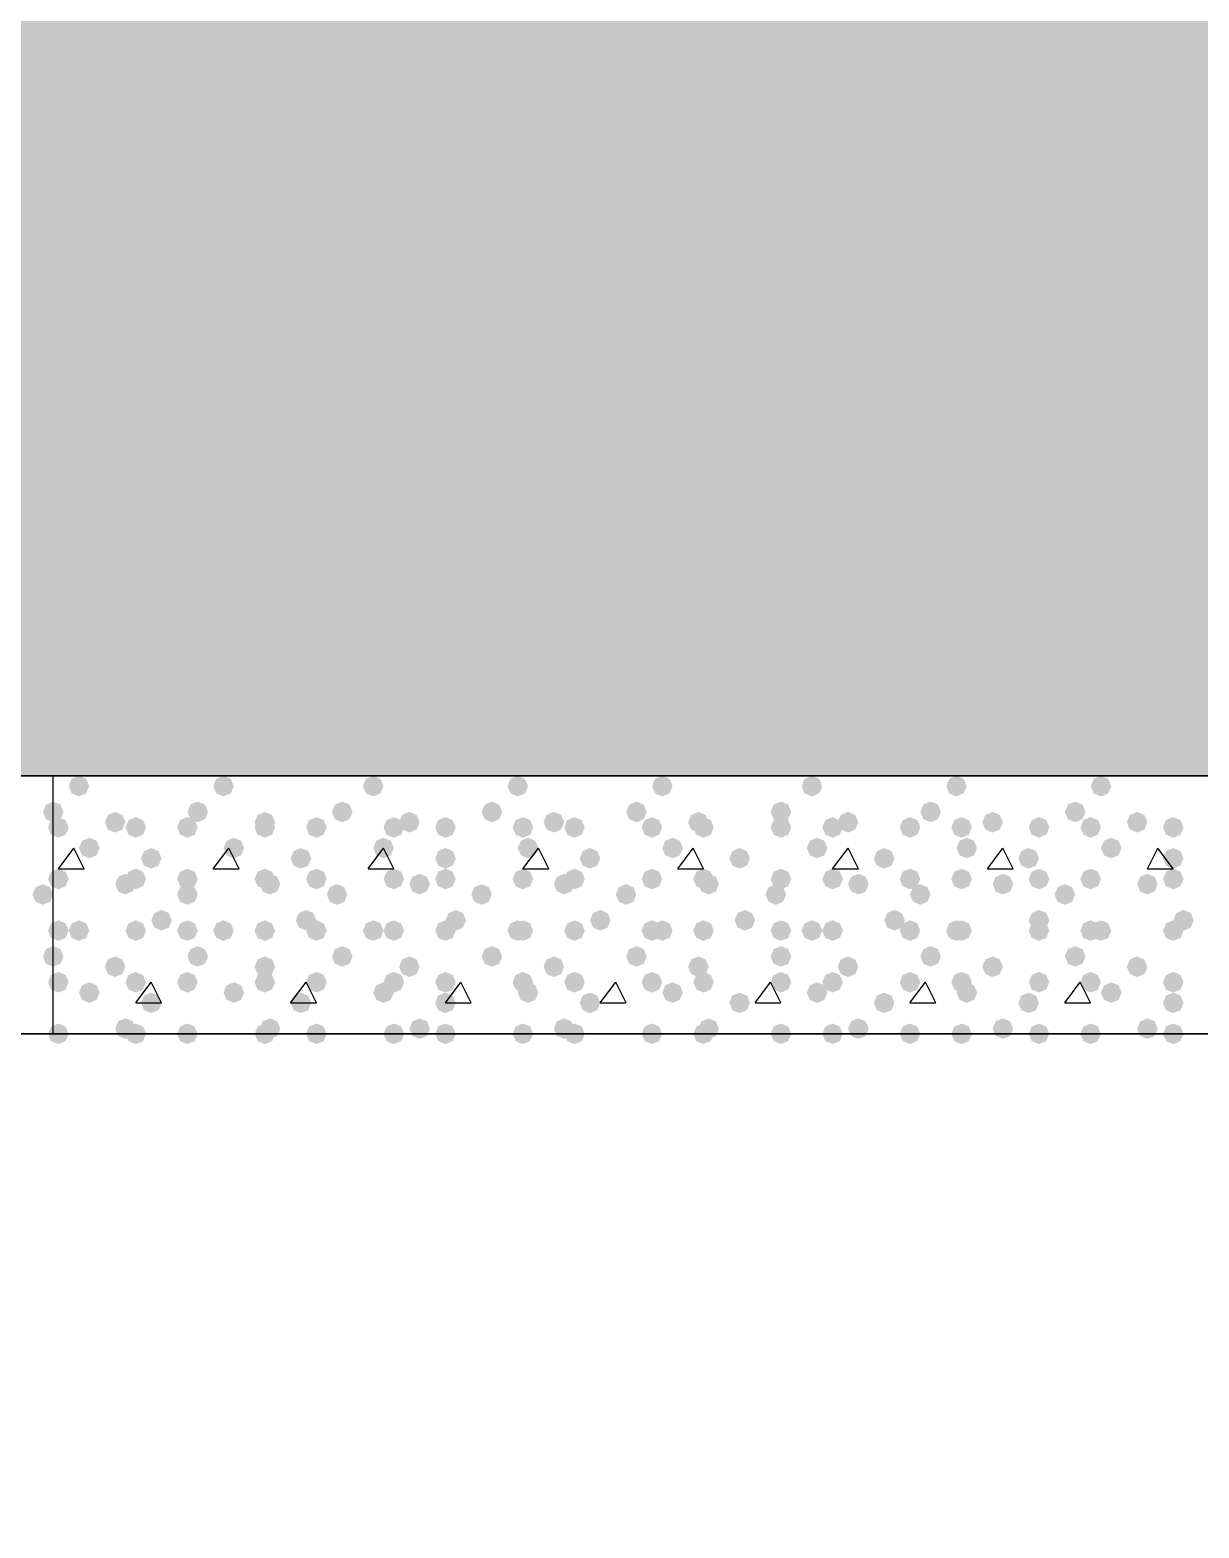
# Model space of a CAD drawing. Header units: millimetres. Extents: x 0 to 420, y 0 to 297.
# Drawn here: x 48.41 to 58, y 144.07 to 156.36 of the extents above; entities that cross this region are included whole.
import ezdxf

# ---------------------------------------------------------------- set-up
doc = ezdxf.new("R2010")
doc.units = ezdxf.units.MM
doc.layers.get('0').update_dxf_attribs({"linetype": 'CONTINUOUS'})

msp = doc.modelspace()

# ---------------------------------------------------------------- hatches: boundary and pattern name
at = {"true_color": 0x000008}
h = msp.add_hatch(color=0, dxfattribs=at)
h.paths.add_polyline_path([(379.518333, 162.263667), (33.401, 162.263667), (379.518333, 150.241)], flags=0)
h.paths.add_polyline_path([(33.401, 162.263667), (379.518333, 150.241), (33.401, 150.241)], flags=0)
for points in [[(48.895, 150.156333), (48.870129, 150.096537), (48.810333, 150.071667), (48.750538, 150.096537), (48.725667, 150.156333), (48.750537, 150.216129), (48.810333, 150.241), (48.870129, 150.216129)], [(50.080333, 150.156333), (50.055463, 150.096537), (49.995667, 150.071667), (49.935871, 150.096537), (49.911, 150.156333), (49.935871, 150.216129), (49.995667, 150.241), (50.055462, 150.216129)], [(51.308, 150.156333), (51.283129, 150.096537), (51.223333, 150.071667), (51.163537, 150.096537), (51.138667, 150.156333), (51.163537, 150.216129), (51.223333, 150.241), (51.283129, 150.216129)], [(52.493333, 150.156333), (52.468463, 150.096537), (52.408667, 150.071667), (52.348871, 150.096537), (52.324, 150.156333), (52.348871, 150.216129), (52.408667, 150.241), (52.468462, 150.216129)], [(53.678667, 150.156333), (53.653796, 150.096537), (53.594, 150.071667), (53.534204, 150.096537), (53.509333, 150.156333), (53.534204, 150.216129), (53.594, 150.241), (53.653796, 150.216129)], [(54.906333, 150.156333), (54.881462, 150.096537), (54.821667, 150.071667), (54.761871, 150.096537), (54.737, 150.156333), (54.761871, 150.216129), (54.821667, 150.241), (54.881462, 150.216129)], [(56.091667, 150.156333), (56.066796, 150.096537), (56.007, 150.071667), (55.947204, 150.096537), (55.922333, 150.156333), (55.947204, 150.216129), (56.007, 150.241), (56.066796, 150.216129)], [(57.277, 150.156333), (57.252129, 150.096537), (57.192333, 150.071667), (57.132538, 150.096537), (57.107667, 150.156333), (57.132537, 150.216129), (57.192333, 150.241), (57.252129, 150.216129)], [(48.683333, 149.944667), (48.658463, 149.884871), (48.598667, 149.86), (48.538871, 149.884871), (48.514, 149.944667), (48.538871, 150.004462), (48.598667, 150.029333), (48.658462, 150.004463)], [(49.868667, 149.944667), (49.843796, 149.884871), (49.784, 149.86), (49.724204, 149.884871), (49.699333, 149.944667), (49.724204, 150.004462), (49.784, 150.029333), (49.843796, 150.004463)], [(51.054, 149.944667), (51.029129, 149.884871), (50.969333, 149.86), (50.909538, 149.884871), (50.884667, 149.944667), (50.909537, 150.004462), (50.969333, 150.029333), (51.029129, 150.004463)], [(52.281667, 149.944667), (52.256796, 149.884871), (52.197, 149.86), (52.137204, 149.884871), (52.112333, 149.944667), (52.137204, 150.004462), (52.197, 150.029333), (52.256796, 150.004463)], [(53.467, 149.944667), (53.442129, 149.884871), (53.382333, 149.86), (53.322538, 149.884871), (53.297667, 149.944667), (53.322537, 150.004462), (53.382333, 150.029333), (53.442129, 150.004463)], [(54.652333, 149.944667), (54.627463, 149.884871), (54.567667, 149.86), (54.507871, 149.884871), (54.483, 149.944667), (54.507871, 150.004462), (54.567667, 150.029333), (54.627462, 150.004463)], [(55.88, 149.944667), (55.855129, 149.884871), (55.795333, 149.86), (55.735538, 149.884871), (55.710667, 149.944667), (55.735537, 150.004462), (55.795333, 150.029333), (55.855129, 150.004463)], [(57.065333, 149.944667), (57.040463, 149.884871), (56.980667, 149.86), (56.920871, 149.884871), (56.896, 149.944667), (56.920871, 150.004462), (56.980667, 150.029333), (57.040462, 150.004463)], [(49.191333, 149.86), (49.166462, 149.800204), (49.106667, 149.775333), (49.046871, 149.800204), (49.022, 149.86), (49.046871, 149.919796), (49.106667, 149.944667), (49.166462, 149.919796)], [(50.419, 149.86), (50.394129, 149.800204), (50.334333, 149.775333), (50.274538, 149.800204), (50.249667, 149.86), (50.274537, 149.919796), (50.334333, 149.944667), (50.394129, 149.919796)], [(51.604333, 149.86), (51.579462, 149.800204), (51.519667, 149.775333), (51.459871, 149.800204), (51.435, 149.86), (51.459871, 149.919796), (51.519667, 149.944667), (51.579462, 149.919796)], [(52.789667, 149.86), (52.764796, 149.800204), (52.705, 149.775333), (52.645204, 149.800204), (52.620333, 149.86), (52.645204, 149.919796), (52.705, 149.944667), (52.764796, 149.919796)], [(53.975, 149.86), (53.950129, 149.800204), (53.890333, 149.775333), (53.830538, 149.800204), (53.805667, 149.86), (53.830537, 149.919796), (53.890333, 149.944667), (53.950129, 149.919796)], [(55.202667, 149.86), (55.177796, 149.800204), (55.118, 149.775333), (55.058204, 149.800204), (55.033333, 149.86), (55.058204, 149.919796), (55.118, 149.944667), (55.177796, 149.919796)], [(56.388, 149.86), (56.363129, 149.800204), (56.303333, 149.775333), (56.243537, 149.800204), (56.218667, 149.86), (56.243537, 149.919796), (56.303333, 149.944667), (56.363129, 149.919796)], [(57.573333, 149.86), (57.548463, 149.800204), (57.488667, 149.775333), (57.428871, 149.800204), (57.404, 149.86), (57.428871, 149.919796), (57.488667, 149.944667), (57.548462, 149.919796)], [(48.725667, 149.817667), (48.700796, 149.757871), (48.641, 149.733), (48.581204, 149.757871), (48.556333, 149.817667), (48.581204, 149.877462), (48.641, 149.902333), (48.700796, 149.877463)], [(49.360667, 149.817667), (49.335796, 149.757871), (49.276, 149.733), (49.216204, 149.757871), (49.191333, 149.817667), (49.216204, 149.877462), (49.276, 149.902333), (49.335796, 149.877463)], [(49.784, 149.817667), (49.759129, 149.757871), (49.699333, 149.733), (49.639538, 149.757871), (49.614667, 149.817667), (49.639537, 149.877462), (49.699333, 149.902333), (49.759129, 149.877463)], [(50.419, 149.817667), (50.394129, 149.757871), (50.334333, 149.733), (50.274538, 149.757871), (50.249667, 149.817667), (50.274537, 149.877462), (50.334333, 149.902333), (50.394129, 149.877463)], [(50.842333, 149.817667), (50.817463, 149.757871), (50.757667, 149.733), (50.697871, 149.757871), (50.673, 149.817667), (50.697871, 149.877462), (50.757667, 149.902333), (50.817462, 149.877463)], [(51.477333, 149.817667), (51.452463, 149.757871), (51.392667, 149.733), (51.332871, 149.757871), (51.308, 149.817667), (51.332871, 149.877462), (51.392667, 149.902333), (51.452462, 149.877463)], [(51.900667, 149.817667), (51.875796, 149.757871), (51.816, 149.733), (51.756204, 149.757871), (51.731333, 149.817667), (51.756204, 149.877462), (51.816, 149.902333), (51.875796, 149.877463)], [(52.535667, 149.817667), (52.510796, 149.757871), (52.451, 149.733), (52.391204, 149.757871), (52.366333, 149.817667), (52.391204, 149.877462), (52.451, 149.902333), (52.510796, 149.877463)], [(52.959, 149.817667), (52.934129, 149.757871), (52.874333, 149.733), (52.814538, 149.757871), (52.789667, 149.817667), (52.814537, 149.877462), (52.874333, 149.902333), (52.934129, 149.877463)], [(53.594, 149.817667), (53.569129, 149.757871), (53.509333, 149.733), (53.449538, 149.757871), (53.424667, 149.817667), (53.449537, 149.877462), (53.509333, 149.902333), (53.569129, 149.877463)], [(54.017333, 149.817667), (53.992463, 149.757871), (53.932667, 149.733), (53.872871, 149.757871), (53.848, 149.817667), (53.872871, 149.877462), (53.932667, 149.902333), (53.992462, 149.877463)], [(54.652333, 149.817667), (54.627463, 149.757871), (54.567667, 149.733), (54.507871, 149.757871), (54.483, 149.817667), (54.507871, 149.877462), (54.567667, 149.902333), (54.627462, 149.877463)], [(55.075667, 149.817667), (55.050796, 149.757871), (54.991, 149.733), (54.931204, 149.757871), (54.906333, 149.817667), (54.931204, 149.877462), (54.991, 149.902333), (55.050796, 149.877463)], [(55.710667, 149.817667), (55.685796, 149.757871), (55.626, 149.733), (55.566204, 149.757871), (55.541333, 149.817667), (55.566204, 149.877462), (55.626, 149.902333), (55.685796, 149.877463)], [(56.134, 149.817667), (56.109129, 149.757871), (56.049333, 149.733), (55.989538, 149.757871), (55.964667, 149.817667), (55.989537, 149.877462), (56.049333, 149.902333), (56.109129, 149.877463)], [(56.769, 149.817667), (56.744129, 149.757871), (56.684333, 149.733), (56.624538, 149.757871), (56.599667, 149.817667), (56.624537, 149.877462), (56.684333, 149.902333), (56.744129, 149.877463)], [(57.192333, 149.817667), (57.167463, 149.757871), (57.107667, 149.733), (57.047871, 149.757871), (57.023, 149.817667), (57.047871, 149.877462), (57.107667, 149.902333), (57.167462, 149.877463)], [(57.869667, 149.817667), (57.844796, 149.757871), (57.785, 149.733), (57.725204, 149.757871), (57.700333, 149.817667), (57.725204, 149.877462), (57.785, 149.902333), (57.844796, 149.877463)], [(48.979667, 149.648333), (48.954796, 149.588537), (48.895, 149.563667), (48.835204, 149.588537), (48.810333, 149.648333), (48.835204, 149.708129), (48.895, 149.733), (48.954796, 149.708129)], [(50.165, 149.648333), (50.140129, 149.588537), (50.080333, 149.563667), (50.020538, 149.588537), (49.995667, 149.648333), (50.020537, 149.708129), (50.080333, 149.733), (50.140129, 149.708129)], [(51.392667, 149.648333), (51.367796, 149.588537), (51.308, 149.563667), (51.248204, 149.588537), (51.223333, 149.648333), (51.248204, 149.708129), (51.308, 149.733), (51.367796, 149.708129)], [(52.578, 149.648333), (52.553129, 149.588537), (52.493333, 149.563667), (52.433538, 149.588537), (52.408667, 149.648333), (52.433537, 149.708129), (52.493333, 149.733), (52.553129, 149.708129)], [(53.763333, 149.648333), (53.738463, 149.588537), (53.678667, 149.563667), (53.618871, 149.588537), (53.594, 149.648333), (53.618871, 149.708129), (53.678667, 149.733), (53.738462, 149.708129)], [(54.948667, 149.648333), (54.923796, 149.588537), (54.864, 149.563667), (54.804204, 149.588537), (54.779333, 149.648333), (54.804204, 149.708129), (54.864, 149.733), (54.923796, 149.708129)], [(56.176333, 149.648333), (56.151462, 149.588537), (56.091667, 149.563667), (56.031871, 149.588537), (56.007, 149.648333), (56.031871, 149.708129), (56.091667, 149.733), (56.151462, 149.708129)], [(57.361667, 149.648333), (57.336796, 149.588537), (57.277, 149.563667), (57.217204, 149.588537), (57.192333, 149.648333), (57.217204, 149.708129), (57.277, 149.733), (57.336796, 149.708129)], [(49.487667, 149.563667), (49.462796, 149.503871), (49.403, 149.479), (49.343204, 149.503871), (49.318333, 149.563667), (49.343204, 149.623462), (49.403, 149.648333), (49.462796, 149.623463)], [(50.715333, 149.563667), (50.690463, 149.503871), (50.630667, 149.479), (50.570871, 149.503871), (50.546, 149.563667), (50.570871, 149.623462), (50.630667, 149.648333), (50.690462, 149.623463)], [(51.900667, 149.563667), (51.875796, 149.503871), (51.816, 149.479), (51.756204, 149.503871), (51.731333, 149.563667), (51.756204, 149.623462), (51.816, 149.648333), (51.875796, 149.623463)], [(53.086, 149.563667), (53.061129, 149.503871), (53.001333, 149.479), (52.941537, 149.503871), (52.916667, 149.563667), (52.941537, 149.623462), (53.001333, 149.648333), (53.061129, 149.623463)], [(54.313667, 149.563667), (54.288796, 149.503871), (54.229, 149.479), (54.169204, 149.503871), (54.144333, 149.563667), (54.169204, 149.623462), (54.229, 149.648333), (54.288796, 149.623463)], [(55.499, 149.563667), (55.474129, 149.503871), (55.414333, 149.479), (55.354538, 149.503871), (55.329667, 149.563667), (55.354537, 149.623462), (55.414333, 149.648333), (55.474129, 149.623463)], [(56.684333, 149.563667), (56.659462, 149.503871), (56.599667, 149.479), (56.539871, 149.503871), (56.515, 149.563667), (56.539871, 149.623462), (56.599667, 149.648333), (56.659462, 149.623463)], [(57.869667, 149.563667), (57.844796, 149.503871), (57.785, 149.479), (57.725204, 149.503871), (57.700333, 149.563667), (57.725204, 149.623462), (57.785, 149.648333), (57.844796, 149.623463)], [(48.725667, 149.394333), (48.700796, 149.334537), (48.641, 149.309667), (48.581204, 149.334537), (48.556333, 149.394333), (48.581204, 149.454129), (48.641, 149.479), (48.700796, 149.454129)], [(49.276, 149.352), (49.251129, 149.292204), (49.191333, 149.267333), (49.131537, 149.292204), (49.106667, 149.352), (49.131537, 149.411796), (49.191333, 149.436667), (49.251129, 149.411796)], [(49.360667, 149.394333), (49.335796, 149.334537), (49.276, 149.309667), (49.216204, 149.334537), (49.191333, 149.394333), (49.216204, 149.454129), (49.276, 149.479), (49.335796, 149.454129)], [(49.784, 149.394333), (49.759129, 149.334537), (49.699333, 149.309667), (49.639538, 149.334537), (49.614667, 149.394333), (49.639537, 149.454129), (49.699333, 149.479), (49.759129, 149.454129)], [(50.419, 149.394333), (50.394129, 149.334537), (50.334333, 149.309667), (50.274538, 149.334537), (50.249667, 149.394333), (50.274537, 149.454129), (50.334333, 149.479), (50.394129, 149.454129)], [(50.461333, 149.352), (50.436462, 149.292204), (50.376667, 149.267333), (50.316871, 149.292204), (50.292, 149.352), (50.316871, 149.411796), (50.376667, 149.436667), (50.436462, 149.411796)], [(50.842333, 149.394333), (50.817463, 149.334537), (50.757667, 149.309667), (50.697871, 149.334537), (50.673, 149.394333), (50.697871, 149.454129), (50.757667, 149.479), (50.817462, 149.454129)], [(51.477333, 149.394333), (51.452463, 149.334537), (51.392667, 149.309667), (51.332871, 149.334537), (51.308, 149.394333), (51.332871, 149.454129), (51.392667, 149.479), (51.452462, 149.454129)], [(51.689, 149.352), (51.664129, 149.292204), (51.604333, 149.267333), (51.544538, 149.292204), (51.519667, 149.352), (51.544537, 149.411796), (51.604333, 149.436667), (51.664129, 149.411796)], [(51.900667, 149.394333), (51.875796, 149.334537), (51.816, 149.309667), (51.756204, 149.334537), (51.731333, 149.394333), (51.756204, 149.454129), (51.816, 149.479), (51.875796, 149.454129)], [(52.535667, 149.394333), (52.510796, 149.334537), (52.451, 149.309667), (52.391204, 149.334537), (52.366333, 149.394333), (52.391204, 149.454129), (52.451, 149.479), (52.510796, 149.454129)], [(52.874333, 149.352), (52.849462, 149.292204), (52.789667, 149.267333), (52.729871, 149.292204), (52.705, 149.352), (52.729871, 149.411796), (52.789667, 149.436667), (52.849462, 149.411796)], [(52.959, 149.394333), (52.934129, 149.334537), (52.874333, 149.309667), (52.814538, 149.334537), (52.789667, 149.394333), (52.814537, 149.454129), (52.874333, 149.479), (52.934129, 149.454129)], [(53.594, 149.394333), (53.569129, 149.334537), (53.509333, 149.309667), (53.449538, 149.334537), (53.424667, 149.394333), (53.449537, 149.454129), (53.509333, 149.479), (53.569129, 149.454129)], [(54.017333, 149.394333), (53.992463, 149.334537), (53.932667, 149.309667), (53.872871, 149.334537), (53.848, 149.394333), (53.872871, 149.454129), (53.932667, 149.479), (53.992462, 149.454129)], [(54.059667, 149.352), (54.034796, 149.292204), (53.975, 149.267333), (53.915204, 149.292204), (53.890333, 149.352), (53.915204, 149.411796), (53.975, 149.436667), (54.034796, 149.411796)], [(54.652333, 149.394333), (54.627463, 149.334537), (54.567667, 149.309667), (54.507871, 149.334537), (54.483, 149.394333), (54.507871, 149.454129), (54.567667, 149.479), (54.627462, 149.454129)], [(55.075667, 149.394333), (55.050796, 149.334537), (54.991, 149.309667), (54.931204, 149.334537), (54.906333, 149.394333), (54.931204, 149.454129), (54.991, 149.479), (55.050796, 149.454129)], [(55.287333, 149.352), (55.262463, 149.292204), (55.202667, 149.267333), (55.142871, 149.292204), (55.118, 149.352), (55.142871, 149.411796), (55.202667, 149.436667), (55.262462, 149.411796)], [(55.710667, 149.394333), (55.685796, 149.334537), (55.626, 149.309667), (55.566204, 149.334537), (55.541333, 149.394333), (55.566204, 149.454129), (55.626, 149.479), (55.685796, 149.454129)], [(56.134, 149.394333), (56.109129, 149.334537), (56.049333, 149.309667), (55.989538, 149.334537), (55.964667, 149.394333), (55.989537, 149.454129), (56.049333, 149.479), (56.109129, 149.454129)], [(56.472667, 149.352), (56.447796, 149.292204), (56.388, 149.267333), (56.328204, 149.292204), (56.303333, 149.352), (56.328204, 149.411796), (56.388, 149.436667), (56.447796, 149.411796)], [(56.769, 149.394333), (56.744129, 149.334537), (56.684333, 149.309667), (56.624538, 149.334537), (56.599667, 149.394333), (56.624537, 149.454129), (56.684333, 149.479), (56.744129, 149.454129)], [(57.192333, 149.394333), (57.167463, 149.334537), (57.107667, 149.309667), (57.047871, 149.334537), (57.023, 149.394333), (57.047871, 149.454129), (57.107667, 149.479), (57.167462, 149.454129)], [(57.658, 149.352), (57.633129, 149.292204), (57.573333, 149.267333), (57.513537, 149.292204), (57.488667, 149.352), (57.513537, 149.411796), (57.573333, 149.436667), (57.633129, 149.411796)], [(57.869667, 149.394333), (57.844796, 149.334537), (57.785, 149.309667), (57.725204, 149.334537), (57.700333, 149.394333), (57.725204, 149.454129), (57.785, 149.479), (57.844796, 149.454129)], [(49.784, 149.267333), (49.759129, 149.207537), (49.699333, 149.182667), (49.639538, 149.207537), (49.614667, 149.267333), (49.639537, 149.327129), (49.699333, 149.352), (49.759129, 149.327129)], [(51.011667, 149.267333), (50.986796, 149.207537), (50.927, 149.182667), (50.867204, 149.207537), (50.842333, 149.267333), (50.867204, 149.327129), (50.927, 149.352), (50.986796, 149.327129)], [(52.197, 149.267333), (52.172129, 149.207537), (52.112333, 149.182667), (52.052538, 149.207537), (52.027667, 149.267333), (52.052537, 149.327129), (52.112333, 149.352), (52.172129, 149.327129)], [(53.382333, 149.267333), (53.357463, 149.207537), (53.297667, 149.182667), (53.237871, 149.207537), (53.213, 149.267333), (53.237871, 149.327129), (53.297667, 149.352), (53.357462, 149.327129)], [(54.61, 149.267333), (54.585129, 149.207537), (54.525333, 149.182667), (54.465538, 149.207537), (54.440667, 149.267333), (54.465537, 149.327129), (54.525333, 149.352), (54.585129, 149.327129)], [(55.795333, 149.267333), (55.770463, 149.207537), (55.710667, 149.182667), (55.650871, 149.207537), (55.626, 149.267333), (55.650871, 149.327129), (55.710667, 149.352), (55.770462, 149.327129)], [(56.980667, 149.267333), (56.955796, 149.207537), (56.896, 149.182667), (56.836204, 149.207537), (56.811333, 149.267333), (56.836204, 149.327129), (56.896, 149.352), (56.955796, 149.327129)], [(48.725667, 148.971), (48.700796, 148.911204), (48.641, 148.886333), (48.581204, 148.911204), (48.556333, 148.971), (48.581204, 149.030796), (48.641, 149.055667), (48.700796, 149.030796)], [(48.895, 148.971), (48.870129, 148.911204), (48.810333, 148.886333), (48.750538, 148.911204), (48.725667, 148.971), (48.750537, 149.030796), (48.810333, 149.055667), (48.870129, 149.030796)], [(49.360667, 148.971), (49.335796, 148.911204), (49.276, 148.886333), (49.216204, 148.911204), (49.191333, 148.971), (49.216204, 149.030796), (49.276, 149.055667), (49.335796, 149.030796)], [(49.572333, 149.055667), (49.547463, 148.995871), (49.487667, 148.971), (49.427871, 148.995871), (49.403, 149.055667), (49.427871, 149.115462), (49.487667, 149.140333), (49.547462, 149.115463)], [(49.784, 148.971), (49.759129, 148.911204), (49.699333, 148.886333), (49.639538, 148.911204), (49.614667, 148.971), (49.639537, 149.030796), (49.699333, 149.055667), (49.759129, 149.030796)], [(50.080333, 148.971), (50.055463, 148.911204), (49.995667, 148.886333), (49.935871, 148.911204), (49.911, 148.971), (49.935871, 149.030796), (49.995667, 149.055667), (50.055462, 149.030796)], [(50.419, 148.971), (50.394129, 148.911204), (50.334333, 148.886333), (50.274538, 148.911204), (50.249667, 148.971), (50.274537, 149.030796), (50.334333, 149.055667), (50.394129, 149.030796)], [(50.757667, 149.055667), (50.732796, 148.995871), (50.673, 148.971), (50.613204, 148.995871), (50.588333, 149.055667), (50.613204, 149.115462), (50.673, 149.140333), (50.732796, 149.115463)], [(50.842333, 148.971), (50.817463, 148.911204), (50.757667, 148.886333), (50.697871, 148.911204), (50.673, 148.971), (50.697871, 149.030796), (50.757667, 149.055667), (50.817462, 149.030796)], [(51.308, 148.971), (51.283129, 148.911204), (51.223333, 148.886333), (51.163537, 148.911204), (51.138667, 148.971), (51.163537, 149.030796), (51.223333, 149.055667), (51.283129, 149.030796)], [(51.477333, 148.971), (51.452463, 148.911204), (51.392667, 148.886333), (51.332871, 148.911204), (51.308, 148.971), (51.332871, 149.030796), (51.392667, 149.055667), (51.452462, 149.030796)], [(51.900667, 148.971), (51.875796, 148.911204), (51.816, 148.886333), (51.756204, 148.911204), (51.731333, 148.971), (51.756204, 149.030796), (51.816, 149.055667), (51.875796, 149.030796)], [(51.985333, 149.055667), (51.960463, 148.995871), (51.900667, 148.971), (51.840871, 148.995871), (51.816, 149.055667), (51.840871, 149.115462), (51.900667, 149.140333), (51.960462, 149.115463)], [(52.493333, 148.971), (52.468463, 148.911204), (52.408667, 148.886333), (52.348871, 148.911204), (52.324, 148.971), (52.348871, 149.030796), (52.408667, 149.055667), (52.468462, 149.030796)], [(52.535667, 148.971), (52.510796, 148.911204), (52.451, 148.886333), (52.391204, 148.911204), (52.366333, 148.971), (52.391204, 149.030796), (52.451, 149.055667), (52.510796, 149.030796)], [(52.959, 148.971), (52.934129, 148.911204), (52.874333, 148.886333), (52.814538, 148.911204), (52.789667, 148.971), (52.814537, 149.030796), (52.874333, 149.055667), (52.934129, 149.030796)], [(53.170667, 149.055667), (53.145796, 148.995871), (53.086, 148.971), (53.026204, 148.995871), (53.001333, 149.055667), (53.026204, 149.115462), (53.086, 149.140333), (53.145796, 149.115463)], [(53.594, 148.971), (53.569129, 148.911204), (53.509333, 148.886333), (53.449538, 148.911204), (53.424667, 148.971), (53.449537, 149.030796), (53.509333, 149.055667), (53.569129, 149.030796)], [(53.678667, 148.971), (53.653796, 148.911204), (53.594, 148.886333), (53.534204, 148.911204), (53.509333, 148.971), (53.534204, 149.030796), (53.594, 149.055667), (53.653796, 149.030796)], [(54.017333, 148.971), (53.992463, 148.911204), (53.932667, 148.886333), (53.872871, 148.911204), (53.848, 148.971), (53.872871, 149.030796), (53.932667, 149.055667), (53.992462, 149.030796)], [(54.356, 149.055667), (54.331129, 148.995871), (54.271333, 148.971), (54.211537, 148.995871), (54.186667, 149.055667), (54.211537, 149.115462), (54.271333, 149.140333), (54.331129, 149.115463)], [(54.652333, 148.971), (54.627463, 148.911204), (54.567667, 148.886333), (54.507871, 148.911204), (54.483, 148.971), (54.507871, 149.030796), (54.567667, 149.055667), (54.627462, 149.030796)], [(54.906333, 148.971), (54.881462, 148.911204), (54.821667, 148.886333), (54.761871, 148.911204), (54.737, 148.971), (54.761871, 149.030796), (54.821667, 149.055667), (54.881462, 149.030796)], [(55.075667, 148.971), (55.050796, 148.911204), (54.991, 148.886333), (54.931204, 148.911204), (54.906333, 148.971), (54.931204, 149.030796), (54.991, 149.055667), (55.050796, 149.030796)], [(55.583667, 149.055667), (55.558796, 148.995871), (55.499, 148.971), (55.439204, 148.995871), (55.414333, 149.055667), (55.439204, 149.115462), (55.499, 149.140333), (55.558796, 149.115463)], [(55.710667, 148.971), (55.685796, 148.911204), (55.626, 148.886333), (55.566204, 148.911204), (55.541333, 148.971), (55.566204, 149.030796), (55.626, 149.055667), (55.685796, 149.030796)], [(56.091667, 148.971), (56.066796, 148.911204), (56.007, 148.886333), (55.947204, 148.911204), (55.922333, 148.971), (55.947204, 149.030796), (56.007, 149.055667), (56.066796, 149.030796)], [(56.134, 148.971), (56.109129, 148.911204), (56.049333, 148.886333), (55.989538, 148.911204), (55.964667, 148.971), (55.989537, 149.030796), (56.049333, 149.055667), (56.109129, 149.030796)], [(56.769, 149.055667), (56.744129, 148.995871), (56.684333, 148.971), (56.624538, 148.995871), (56.599667, 149.055667), (56.624537, 149.115462), (56.684333, 149.140333), (56.744129, 149.115463)], [(56.769, 148.971), (56.744129, 148.911204), (56.684333, 148.886333), (56.624538, 148.911204), (56.599667, 148.971), (56.624537, 149.030796), (56.684333, 149.055667), (56.744129, 149.030796)], [(57.192333, 148.971), (57.167463, 148.911204), (57.107667, 148.886333), (57.047871, 148.911204), (57.023, 148.971), (57.047871, 149.030796), (57.107667, 149.055667), (57.167462, 149.030796)], [(57.277, 148.971), (57.252129, 148.911204), (57.192333, 148.886333), (57.132538, 148.911204), (57.107667, 148.971), (57.132537, 149.030796), (57.192333, 149.055667), (57.252129, 149.030796)], [(57.869667, 148.971), (57.844796, 148.911204), (57.785, 148.886333), (57.725204, 148.911204), (57.700333, 148.971), (57.725204, 149.030796), (57.785, 149.055667), (57.844796, 149.030796)], [(57.954333, 149.055667), (57.929462, 148.995871), (57.869667, 148.971), (57.809871, 148.995871), (57.785, 149.055667), (57.809871, 149.115462), (57.869667, 149.140333), (57.929462, 149.115463)], [(48.683333, 148.759333), (48.658463, 148.699537), (48.598667, 148.674667), (48.538871, 148.699537), (48.514, 148.759333), (48.538871, 148.819129), (48.598667, 148.844), (48.658462, 148.819129)], [(49.868667, 148.759333), (49.843796, 148.699537), (49.784, 148.674667), (49.724204, 148.699537), (49.699333, 148.759333), (49.724204, 148.819129), (49.784, 148.844), (49.843796, 148.819129)], [(51.054, 148.759333), (51.029129, 148.699537), (50.969333, 148.674667), (50.909538, 148.699537), (50.884667, 148.759333), (50.909537, 148.819129), (50.969333, 148.844), (51.029129, 148.819129)], [(52.281667, 148.759333), (52.256796, 148.699537), (52.197, 148.674667), (52.137204, 148.699537), (52.112333, 148.759333), (52.137204, 148.819129), (52.197, 148.844), (52.256796, 148.819129)], [(53.467, 148.759333), (53.442129, 148.699537), (53.382333, 148.674667), (53.322538, 148.699537), (53.297667, 148.759333), (53.322537, 148.819129), (53.382333, 148.844), (53.442129, 148.819129)], [(54.652333, 148.759333), (54.627463, 148.699537), (54.567667, 148.674667), (54.507871, 148.699537), (54.483, 148.759333), (54.507871, 148.819129), (54.567667, 148.844), (54.627462, 148.819129)], [(55.88, 148.759333), (55.855129, 148.699537), (55.795333, 148.674667), (55.735538, 148.699537), (55.710667, 148.759333), (55.735537, 148.819129), (55.795333, 148.844), (55.855129, 148.819129)], [(57.065333, 148.759333), (57.040463, 148.699537), (56.980667, 148.674667), (56.920871, 148.699537), (56.896, 148.759333), (56.920871, 148.819129), (56.980667, 148.844), (57.040462, 148.819129)], [(49.191333, 148.674667), (49.166462, 148.614871), (49.106667, 148.59), (49.046871, 148.614871), (49.022, 148.674667), (49.046871, 148.734462), (49.106667, 148.759333), (49.166462, 148.734463)], [(50.419, 148.674667), (50.394129, 148.614871), (50.334333, 148.59), (50.274538, 148.614871), (50.249667, 148.674667), (50.274537, 148.734462), (50.334333, 148.759333), (50.394129, 148.734463)], [(51.604333, 148.674667), (51.579462, 148.614871), (51.519667, 148.59), (51.459871, 148.614871), (51.435, 148.674667), (51.459871, 148.734462), (51.519667, 148.759333), (51.579462, 148.734463)], [(52.789667, 148.674667), (52.764796, 148.614871), (52.705, 148.59), (52.645204, 148.614871), (52.620333, 148.674667), (52.645204, 148.734462), (52.705, 148.759333), (52.764796, 148.734463)], [(53.975, 148.674667), (53.950129, 148.614871), (53.890333, 148.59), (53.830538, 148.614871), (53.805667, 148.674667), (53.830537, 148.734462), (53.890333, 148.759333), (53.950129, 148.734463)], [(55.202667, 148.674667), (55.177796, 148.614871), (55.118, 148.59), (55.058204, 148.614871), (55.033333, 148.674667), (55.058204, 148.734462), (55.118, 148.759333), (55.177796, 148.734463)], [(56.388, 148.674667), (56.363129, 148.614871), (56.303333, 148.59), (56.243537, 148.614871), (56.218667, 148.674667), (56.243537, 148.734462), (56.303333, 148.759333), (56.363129, 148.734463)], [(57.573333, 148.674667), (57.548463, 148.614871), (57.488667, 148.59), (57.428871, 148.614871), (57.404, 148.674667), (57.428871, 148.734462), (57.488667, 148.759333), (57.548462, 148.734463)], [(48.725667, 148.547667), (48.700796, 148.487871), (48.641, 148.463), (48.581204, 148.487871), (48.556333, 148.547667), (48.581204, 148.607462), (48.641, 148.632333), (48.700796, 148.607463)], [(49.360667, 148.547667), (49.335796, 148.487871), (49.276, 148.463), (49.216204, 148.487871), (49.191333, 148.547667), (49.216204, 148.607462), (49.276, 148.632333), (49.335796, 148.607463)], [(49.784, 148.547667), (49.759129, 148.487871), (49.699333, 148.463), (49.639538, 148.487871), (49.614667, 148.547667), (49.639537, 148.607462), (49.699333, 148.632333), (49.759129, 148.607463)], [(50.419, 148.547667), (50.394129, 148.487871), (50.334333, 148.463), (50.274538, 148.487871), (50.249667, 148.547667), (50.274537, 148.607462), (50.334333, 148.632333), (50.394129, 148.607463)], [(50.842333, 148.547667), (50.817463, 148.487871), (50.757667, 148.463), (50.697871, 148.487871), (50.673, 148.547667), (50.697871, 148.607462), (50.757667, 148.632333), (50.817462, 148.607463)], [(51.477333, 148.547667), (51.452463, 148.487871), (51.392667, 148.463), (51.332871, 148.487871), (51.308, 148.547667), (51.332871, 148.607462), (51.392667, 148.632333), (51.452462, 148.607463)], [(51.900667, 148.547667), (51.875796, 148.487871), (51.816, 148.463), (51.756204, 148.487871), (51.731333, 148.547667), (51.756204, 148.607462), (51.816, 148.632333), (51.875796, 148.607463)], [(52.535667, 148.547667), (52.510796, 148.487871), (52.451, 148.463), (52.391204, 148.487871), (52.366333, 148.547667), (52.391204, 148.607462), (52.451, 148.632333), (52.510796, 148.607463)], [(52.959, 148.547667), (52.934129, 148.487871), (52.874333, 148.463), (52.814538, 148.487871), (52.789667, 148.547667), (52.814537, 148.607462), (52.874333, 148.632333), (52.934129, 148.607463)], [(53.594, 148.547667), (53.569129, 148.487871), (53.509333, 148.463), (53.449538, 148.487871), (53.424667, 148.547667), (53.449537, 148.607462), (53.509333, 148.632333), (53.569129, 148.607463)], [(54.017333, 148.547667), (53.992463, 148.487871), (53.932667, 148.463), (53.872871, 148.487871), (53.848, 148.547667), (53.872871, 148.607462), (53.932667, 148.632333), (53.992462, 148.607463)], [(54.652333, 148.547667), (54.627463, 148.487871), (54.567667, 148.463), (54.507871, 148.487871), (54.483, 148.547667), (54.507871, 148.607462), (54.567667, 148.632333), (54.627462, 148.607463)], [(55.075667, 148.547667), (55.050796, 148.487871), (54.991, 148.463), (54.931204, 148.487871), (54.906333, 148.547667), (54.931204, 148.607462), (54.991, 148.632333), (55.050796, 148.607463)], [(55.710667, 148.547667), (55.685796, 148.487871), (55.626, 148.463), (55.566204, 148.487871), (55.541333, 148.547667), (55.566204, 148.607462), (55.626, 148.632333), (55.685796, 148.607463)], [(56.134, 148.547667), (56.109129, 148.487871), (56.049333, 148.463), (55.989538, 148.487871), (55.964667, 148.547667), (55.989537, 148.607462), (56.049333, 148.632333), (56.109129, 148.607463)], [(56.769, 148.547667), (56.744129, 148.487871), (56.684333, 148.463), (56.624538, 148.487871), (56.599667, 148.547667), (56.624537, 148.607462), (56.684333, 148.632333), (56.744129, 148.607463)], [(57.192333, 148.547667), (57.167463, 148.487871), (57.107667, 148.463), (57.047871, 148.487871), (57.023, 148.547667), (57.047871, 148.607462), (57.107667, 148.632333), (57.167462, 148.607463)], [(57.869667, 148.547667), (57.844796, 148.487871), (57.785, 148.463), (57.725204, 148.487871), (57.700333, 148.547667), (57.725204, 148.607462), (57.785, 148.632333), (57.844796, 148.607463)], [(48.979667, 148.463), (48.954796, 148.403204), (48.895, 148.378333), (48.835204, 148.403204), (48.810333, 148.463), (48.835204, 148.522796), (48.895, 148.547667), (48.954796, 148.522796)], [(49.487667, 148.378333), (49.462796, 148.318537), (49.403, 148.293667), (49.343204, 148.318537), (49.318333, 148.378333), (49.343204, 148.438129), (49.403, 148.463), (49.462796, 148.438129)], [(50.165, 148.463), (50.140129, 148.403204), (50.080333, 148.378333), (50.020538, 148.403204), (49.995667, 148.463), (50.020537, 148.522796), (50.080333, 148.547667), (50.140129, 148.522796)], [(50.715333, 148.378333), (50.690463, 148.318537), (50.630667, 148.293667), (50.570871, 148.318537), (50.546, 148.378333), (50.570871, 148.438129), (50.630667, 148.463), (50.690462, 148.438129)], [(51.392667, 148.463), (51.367796, 148.403204), (51.308, 148.378333), (51.248204, 148.403204), (51.223333, 148.463), (51.248204, 148.522796), (51.308, 148.547667), (51.367796, 148.522796)], [(51.900667, 148.378333), (51.875796, 148.318537), (51.816, 148.293667), (51.756204, 148.318537), (51.731333, 148.378333), (51.756204, 148.438129), (51.816, 148.463), (51.875796, 148.438129)], [(52.578, 148.463), (52.553129, 148.403204), (52.493333, 148.378333), (52.433538, 148.403204), (52.408667, 148.463), (52.433537, 148.522796), (52.493333, 148.547667), (52.553129, 148.522796)], [(53.086, 148.378333), (53.061129, 148.318537), (53.001333, 148.293667), (52.941537, 148.318537), (52.916667, 148.378333), (52.941537, 148.438129), (53.001333, 148.463), (53.061129, 148.438129)], [(53.763333, 148.463), (53.738463, 148.403204), (53.678667, 148.378333), (53.618871, 148.403204), (53.594, 148.463), (53.618871, 148.522796), (53.678667, 148.547667), (53.738462, 148.522796)], [(54.313667, 148.378333), (54.288796, 148.318537), (54.229, 148.293667), (54.169204, 148.318537), (54.144333, 148.378333), (54.169204, 148.438129), (54.229, 148.463), (54.288796, 148.438129)], [(54.948667, 148.463), (54.923796, 148.403204), (54.864, 148.378333), (54.804204, 148.403204), (54.779333, 148.463), (54.804204, 148.522796), (54.864, 148.547667), (54.923796, 148.522796)], [(55.499, 148.378333), (55.474129, 148.318537), (55.414333, 148.293667), (55.354538, 148.318537), (55.329667, 148.378333), (55.354537, 148.438129), (55.414333, 148.463), (55.474129, 148.438129)], [(56.176333, 148.463), (56.151462, 148.403204), (56.091667, 148.378333), (56.031871, 148.403204), (56.007, 148.463), (56.031871, 148.522796), (56.091667, 148.547667), (56.151462, 148.522796)], [(56.684333, 148.378333), (56.659462, 148.318537), (56.599667, 148.293667), (56.539871, 148.318537), (56.515, 148.378333), (56.539871, 148.438129), (56.599667, 148.463), (56.659462, 148.438129)], [(57.361667, 148.463), (57.336796, 148.403204), (57.277, 148.378333), (57.217204, 148.403204), (57.192333, 148.463), (57.217204, 148.522796), (57.277, 148.547667), (57.336796, 148.522796)], [(57.869667, 148.378333), (57.844796, 148.318537), (57.785, 148.293667), (57.725204, 148.318537), (57.700333, 148.378333), (57.725204, 148.438129), (57.785, 148.463), (57.844796, 148.438129)], [(48.725667, 148.124333), (48.700796, 148.064537), (48.641, 148.039667), (48.581204, 148.064537), (48.556333, 148.124333), (48.581204, 148.184129), (48.641, 148.209), (48.700796, 148.184129)], [(49.276, 148.166667), (49.251129, 148.106871), (49.191333, 148.082), (49.131537, 148.106871), (49.106667, 148.166667), (49.131537, 148.226462), (49.191333, 148.251333), (49.251129, 148.226463)], [(49.360667, 148.124333), (49.335796, 148.064537), (49.276, 148.039667), (49.216204, 148.064537), (49.191333, 148.124333), (49.216204, 148.184129), (49.276, 148.209), (49.335796, 148.184129)], [(49.784, 148.124333), (49.759129, 148.064537), (49.699333, 148.039667), (49.639538, 148.064537), (49.614667, 148.124333), (49.639537, 148.184129), (49.699333, 148.209), (49.759129, 148.184129)], [(50.419, 148.124333), (50.394129, 148.064537), (50.334333, 148.039667), (50.274538, 148.064537), (50.249667, 148.124333), (50.274537, 148.184129), (50.334333, 148.209), (50.394129, 148.184129)], [(50.461333, 148.166667), (50.436462, 148.106871), (50.376667, 148.082), (50.316871, 148.106871), (50.292, 148.166667), (50.316871, 148.226462), (50.376667, 148.251333), (50.436462, 148.226463)], [(50.842333, 148.124333), (50.817463, 148.064537), (50.757667, 148.039667), (50.697871, 148.064537), (50.673, 148.124333), (50.697871, 148.184129), (50.757667, 148.209), (50.817462, 148.184129)], [(51.477333, 148.124333), (51.452463, 148.064537), (51.392667, 148.039667), (51.332871, 148.064537), (51.308, 148.124333), (51.332871, 148.184129), (51.392667, 148.209), (51.452462, 148.184129)], [(51.689, 148.166667), (51.664129, 148.106871), (51.604333, 148.082), (51.544538, 148.106871), (51.519667, 148.166667), (51.544537, 148.226462), (51.604333, 148.251333), (51.664129, 148.226463)], [(51.900667, 148.124333), (51.875796, 148.064537), (51.816, 148.039667), (51.756204, 148.064537), (51.731333, 148.124333), (51.756204, 148.184129), (51.816, 148.209), (51.875796, 148.184129)], [(52.535667, 148.124333), (52.510796, 148.064537), (52.451, 148.039667), (52.391204, 148.064537), (52.366333, 148.124333), (52.391204, 148.184129), (52.451, 148.209), (52.510796, 148.184129)], [(52.874333, 148.166667), (52.849462, 148.106871), (52.789667, 148.082), (52.729871, 148.106871), (52.705, 148.166667), (52.729871, 148.226462), (52.789667, 148.251333), (52.849462, 148.226463)], [(52.959, 148.124333), (52.934129, 148.064537), (52.874333, 148.039667), (52.814538, 148.064537), (52.789667, 148.124333), (52.814537, 148.184129), (52.874333, 148.209), (52.934129, 148.184129)], [(53.594, 148.124333), (53.569129, 148.064537), (53.509333, 148.039667), (53.449538, 148.064537), (53.424667, 148.124333), (53.449537, 148.184129), (53.509333, 148.209), (53.569129, 148.184129)], [(54.017333, 148.124333), (53.992463, 148.064537), (53.932667, 148.039667), (53.872871, 148.064537), (53.848, 148.124333), (53.872871, 148.184129), (53.932667, 148.209), (53.992462, 148.184129)], [(54.059667, 148.166667), (54.034796, 148.106871), (53.975, 148.082), (53.915204, 148.106871), (53.890333, 148.166667), (53.915204, 148.226462), (53.975, 148.251333), (54.034796, 148.226463)], [(54.652333, 148.124333), (54.627463, 148.064537), (54.567667, 148.039667), (54.507871, 148.064537), (54.483, 148.124333), (54.507871, 148.184129), (54.567667, 148.209), (54.627462, 148.184129)], [(55.075667, 148.124333), (55.050796, 148.064537), (54.991, 148.039667), (54.931204, 148.064537), (54.906333, 148.124333), (54.931204, 148.184129), (54.991, 148.209), (55.050796, 148.184129)], [(55.287333, 148.166667), (55.262463, 148.106871), (55.202667, 148.082), (55.142871, 148.106871), (55.118, 148.166667), (55.142871, 148.226462), (55.202667, 148.251333), (55.262462, 148.226463)], [(55.710667, 148.124333), (55.685796, 148.064537), (55.626, 148.039667), (55.566204, 148.064537), (55.541333, 148.124333), (55.566204, 148.184129), (55.626, 148.209), (55.685796, 148.184129)], [(56.134, 148.124333), (56.109129, 148.064537), (56.049333, 148.039667), (55.989538, 148.064537), (55.964667, 148.124333), (55.989537, 148.184129), (56.049333, 148.209), (56.109129, 148.184129)], [(56.472667, 148.166667), (56.447796, 148.106871), (56.388, 148.082), (56.328204, 148.106871), (56.303333, 148.166667), (56.328204, 148.226462), (56.388, 148.251333), (56.447796, 148.226463)], [(56.769, 148.124333), (56.744129, 148.064537), (56.684333, 148.039667), (56.624538, 148.064537), (56.599667, 148.124333), (56.624537, 148.184129), (56.684333, 148.209), (56.744129, 148.184129)], [(57.192333, 148.124333), (57.167463, 148.064537), (57.107667, 148.039667), (57.047871, 148.064537), (57.023, 148.124333), (57.047871, 148.184129), (57.107667, 148.209), (57.167462, 148.184129)], [(57.658, 148.166667), (57.633129, 148.106871), (57.573333, 148.082), (57.513537, 148.106871), (57.488667, 148.166667), (57.513537, 148.226462), (57.573333, 148.251333), (57.633129, 148.226463)], [(57.869667, 148.124333), (57.844796, 148.064537), (57.785, 148.039667), (57.725204, 148.064537), (57.700333, 148.124333), (57.725204, 148.184129), (57.785, 148.209), (57.844796, 148.184129)]]:
    msp.add_hatch(color=0, dxfattribs=at).paths.add_polyline_path(points, flags=0)
at = {"true_color": 0x000007}
msp.add_hatch(color=0, dxfattribs=at).paths.add_polyline_path([(48.598667, 149.267333), (48.573796, 149.207537), (48.514, 149.182667), (48.454204, 149.207537), (48.429333, 149.267333), (48.454204, 149.327129), (48.514, 149.352), (48.573796, 149.327129)], flags=0)

# ---------------------------------------------------------------- linework, layer by layer
at = {"color": 0, "true_color": 0x000008}
msp.add_lwpolyline([(33.401, 162.263667), (379.518333, 150.241), (33.401, 150.241)], close=True, dxfattribs=at)
at = {"color": 0, "true_color": 0x000007}
for points in [[(32.342667, 126.915333), (32.342667, 150.241), (380.576667, 150.241), (380.576667, 126.915333), (218.101333, 126.915333), (218.101333, 105.748667), (194.775667, 105.748667), (194.775667, 126.915333)], [(32.342667, 126.915333), (32.342667, 150.241), (380.576667, 150.241), (380.576667, 126.915333), (218.101333, 126.915333), (218.101333, 105.748667), (194.775667, 105.748667), (194.775667, 126.915333)], [(46.482, 150.241), (46.482, 148.124333), (48.598667, 148.124333), (48.598667, 150.241)]]:
    msp.add_lwpolyline(points, close=True, dxfattribs=at)
for points in [[(67.648667, 150.241), (48.598667, 150.241)], [(48.598667, 148.124333), (67.648667, 148.124333)]]:
    msp.add_lwpolyline(points, dxfattribs=at)
at = {"color": 0, "true_color": 0x000008}
for points in [[(48.641, 149.479), (48.768, 149.648333)], [(48.852667, 149.479), (48.768, 149.648333)], [(49.911, 149.479), (50.038, 149.648333)], [(50.122667, 149.479), (50.038, 149.648333)], [(51.181, 149.479), (51.308, 149.648333)], [(51.392667, 149.479), (51.308, 149.648333)], [(52.451, 149.479), (52.578, 149.648333)], [(52.662667, 149.479), (52.578, 149.648333)], [(53.721, 149.479), (53.848, 149.648333)], [(53.932667, 149.479), (53.848, 149.648333)], [(54.991, 149.479), (55.118, 149.648333)], [(55.202667, 149.479), (55.118, 149.648333)], [(56.261, 149.479), (56.388, 149.648333)], [(56.472667, 149.479), (56.388, 149.648333)], [(57.573333, 149.479), (57.658, 149.648333)], [(57.785, 149.479), (57.658, 149.648333)], [(48.641, 149.479), (48.852667, 149.479)], [(49.911, 149.479), (50.122667, 149.479)], [(51.181, 149.479), (51.392667, 149.479)], [(52.451, 149.479), (52.662667, 149.479)], [(53.721, 149.479), (53.932667, 149.479)], [(54.991, 149.479), (55.202667, 149.479)], [(56.261, 149.479), (56.472667, 149.479)], [(57.573333, 149.479), (57.785, 149.479)], [(49.276, 148.378333), (49.403, 148.547667)], [(49.487667, 148.378333), (49.403, 148.547667)], [(50.546, 148.378333), (50.673, 148.547667)], [(50.757667, 148.378333), (50.673, 148.547667)], [(51.816, 148.378333), (51.943, 148.547667)], [(52.027667, 148.378333), (51.943, 148.547667)], [(53.086, 148.378333), (53.213, 148.547667)], [(53.297667, 148.378333), (53.213, 148.547667)], [(54.356, 148.378333), (54.483, 148.547667)], [(54.567667, 148.378333), (54.483, 148.547667)], [(55.626, 148.378333), (55.753, 148.547667)], [(55.837667, 148.378333), (55.753, 148.547667)], [(56.896, 148.378333), (57.023, 148.547667)], [(57.107667, 148.378333), (57.023, 148.547667)], [(49.276, 148.378333), (49.487667, 148.378333)], [(50.546, 148.378333), (50.757667, 148.378333)], [(51.816, 148.378333), (52.027667, 148.378333)], [(53.086, 148.378333), (53.297667, 148.378333)], [(54.356, 148.378333), (54.567667, 148.378333)], [(55.626, 148.378333), (55.837667, 148.378333)], [(56.896, 148.378333), (57.107667, 148.378333)]]:
    msp.add_lwpolyline(points, dxfattribs=at)
at = {"color": 0, "true_color": 0x0000fd}
msp.add_lwpolyline([(215.984667, 129.032), (378.46, 129.032), (378.46, 148.124333), (34.459333, 148.124333), (34.459333, 129.032), (196.934667, 129.032), (196.934667, 107.865333), (215.984667, 107.865333)], close=True, dxfattribs=at)

doc.saveas('drawing.dxf')
